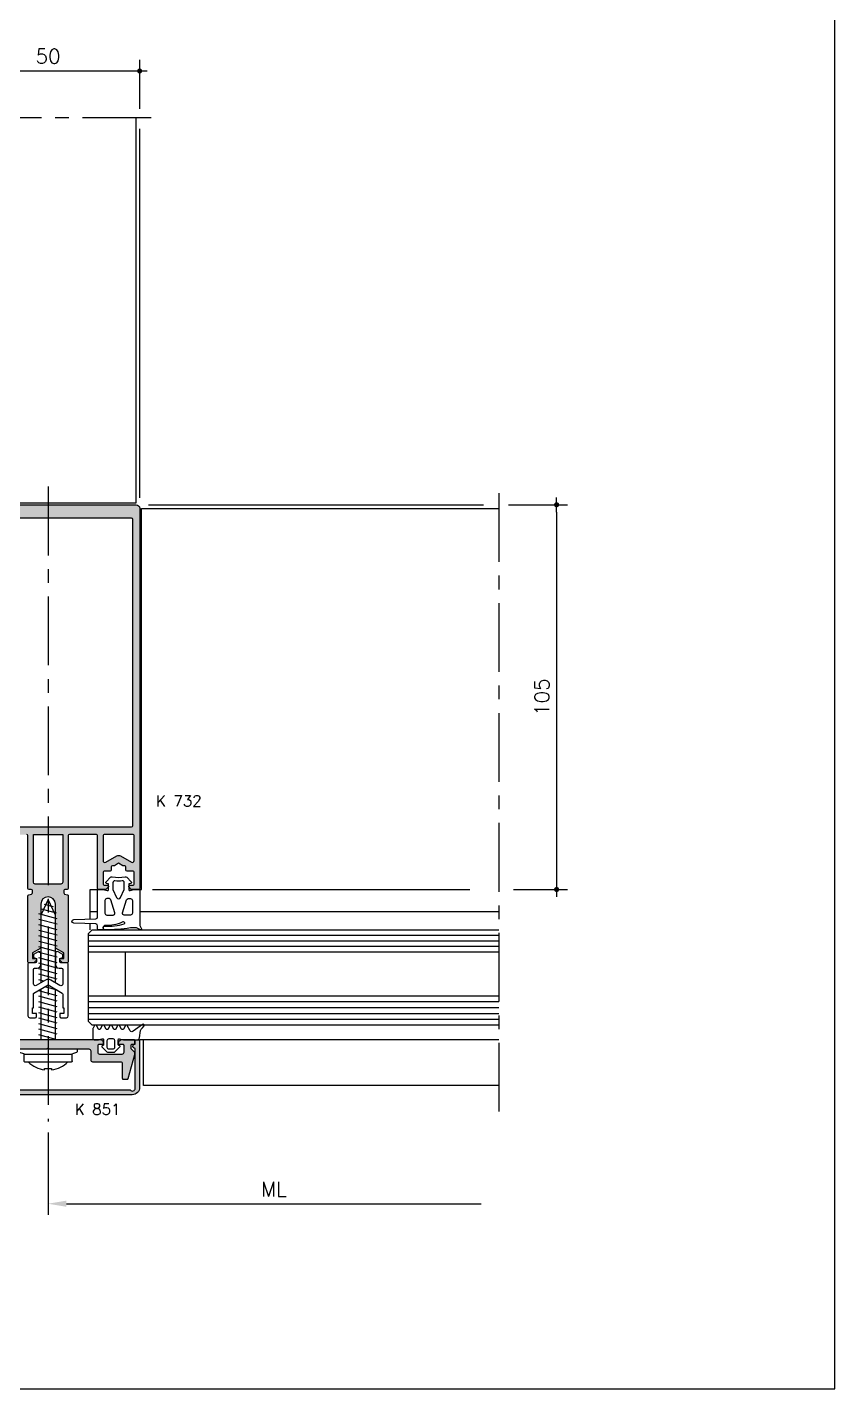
# Model space of a CAD drawing. Extents: x 0 to 4131, y -1600 to 527.
# Drawn here: x 1019.8 to 1130, y -1600 to -1414.2 of the extents above; entities that cross this region are included whole.
import ezdxf
from ezdxf.enums import TextEntityAlignment as Align

# ---------------------------------------------------------------- set-up
doc = ezdxf.new("R2010")
doc.units = 0
doc.header["$LTSCALE"] = 7.5
doc.header["$MEASUREMENT"] = 0
doc.linetypes.add('CENTER', pattern=[2, 1.25, -0.25, 0.25, -0.25])
doc.layers.get('0').update_dxf_attribs({"linetype": 'CONTINUOUS'})
for name, color, linetype in [('ASSI', 1, 'CENTER'), ('FILL', 8, 'CONTINUOUS'), ('FINE', 7, 'CONTINUOUS'), ('GOMMA', 3, 'CONTINUOUS'), ('GROSSA', 4, 'CONTINUOUS'), ('MARCHIO', 7, 'CONTINUOUS'), ('QUOTE', 254, 'CONTINUOUS'), ('TESTO', 2, 'CONTINUOUS'), ('VETRO', 6, 'CONTINUOUS')]:
    doc.layers.add(name, color=color, linetype=linetype)
doc.styles.get("Standard").update_dxf_attribs({"font": 'romans.shx'})

# ---------------------------------------------------------------- blocks, each defined once
blk = doc.blocks.new('k0855')
at = {"layer": 'GROSSA'}
blk.add_lwpolyline([(11.65, 0.8, -0.414214), (11.15, 0.3), (0.3, 0.3), (0, 0), (-0.3, 0.3), (-11.15, 0.3, -0.414214), (-11.65, 0.8), (-11.65, 3.3, 0.414214), (-12.15, 3.8), (-19.75, 3.8, -0.414214), (-20.25, 4.3), (-20.25, 8.3, 0.414214), (-20.55, 8.6), (-21.6, 8.6, 0.339454), (-21.89, 8.38), (-23.65, 1.8), (-23.65, 1.24), (-22.65, 0.24), (-22.65, -0.7, -0.414214), (-22.95, -1), (-23.5, -1, 0.414214), (-23.65, -1.15), (-23.65, -2.05, 0.414214), (-23.5, -2.2), (-19.97, -2.2, 0.198912), (-19.76, -2.11), (-19.24, -1.59, 0.198912), (-19.15, -1.38), (-19.15, -1.3, 0.414214), (-19.45, -1), (-20.35, -1, -0.414214), (-20.65, -0.7), (-20.65, 1.3, -0.414214), (-20.15, 1.8), (-14.15, 1.8, -0.414214), (-13.65, 1.3), (-13.65, -0.7, -0.414214), (-13.95, -1), (-14.85, -1, 0.414214), (-15.15, -1.3), (-15.15, -1.48, 0.198912), (-15.06, -1.69), (-14.64, -2.11, 0.198912), (-14.43, -2.2), (14.43, -2.2, 0.198912), (14.64, -2.11), (15.06, -1.69, 0.198912), (15.15, -1.48), (15.15, -1.3, 0.414214), (14.85, -1), (13.95, -1, -0.414214), (13.65, -0.7), (13.65, 1.3, -0.414214), (14.15, 1.8), (20.14, 1.8, -0.414214), (20.64, 1.3), (20.64, -0.7, -0.414214), (20.34, -1), (19.44, -1, 0.414214), (19.14, -1.3), (19.14, -1.38, 0.198912), (19.23, -1.59), (19.75, -2.11, 0.198912), (19.96, -2.2), (23.49, -2.2, 0.414214), (23.64, -2.05), (23.64, -1.15, 0.414214), (23.49, -1), (22.94, -1, -0.414214), (22.64, -0.7), (22.64, 0.24), (23.64, 1.24), (23.64, 1.8), (21.91, 8.23, 0.339454), (21.43, 8.6), (20.54, 8.6, 0.414214), (20.24, 8.3), (20.24, 4.3, -0.414214), (19.74, 3.8), (12.15, 3.8, 0.414214), (11.65, 3.3)], format="xyb", close=True, dxfattribs=at)
blk = doc.blocks.new('PUNTO')
blk.add_line((-1, 0), (1, 0))
at = {"const_width": 0.35}
blk.add_lwpolyline([(-0.175, 0, 1), (0.175, 0, 1)], format="xyb", close=True, dxfattribs=at)

msp = doc.modelspace()

# ---------------------------------------------------------------- hatches: boundary and pattern name
at = {"layer": 'FILL'}
h = msp.add_hatch(color=256, dxfattribs=at)
edge = h.paths.add_edge_path()
edge.add_line((1030.2867, -1531.2728), (1030.7367, -1531.2728))
edge.add_arc((1030.7367, -1531.4228), 0.15, 0, 90, ccw=False)
edge.add_line((1030.8867, -1531.4228), (1030.8867, -1531.4607))
edge.add_arc((1030.7367, -1531.4607), 0.15, -45, 0, ccw=False)
edge.add_line((1030.8427, -1531.5668), (1030.5806, -1531.8289))
edge.add_arc((1030.4745, -1531.7228), 0.15, 270, 315, ccw=False)
edge.add_line((1030.4745, -1531.8728), (1029.5367, -1531.8728))
edge.add_arc((1029.5367, -1531.7228), 0.15, 180, 270, ccw=False)
edge.add_line((1029.3867, -1531.7228), (1029.3867, -1524.5228))
edge.add_arc((1029.2367, -1524.5228), 0.15, 0, 90)
edge.add_line((1029.2367, -1524.3728), (1025.5367, -1524.3728))
edge.add_arc((1025.5367, -1524.5228), 0.15, 90, 180)
edge.add_line((1025.3867, -1524.5228), (1025.3867, -1531.7228))
edge.add_arc((1025.2367, -1531.7228), 0.15, 270, 360, ccw=False)
edge.add_line((1025.2367, -1531.8728), (1024.9367, -1531.8728))
edge.add_arc((1024.9367, -1532.0228), 0.15, 90, 180)
edge.add_line((1024.7867, -1532.0228), (1024.7867, -1532.347))
edge.add_arc((1024.9367, -1532.347), 0.15, 180, 255)
edge.add_line((1024.8978, -1532.4918), (1025.2755, -1532.593))
edge.add_arc((1025.2367, -1532.7379), 0.15, 0, 75, ccw=False)
edge.add_line((1025.3867, -1532.7379), (1025.3867, -1541.7228))
edge.add_arc((1025.2367, -1541.7228), 0.15, 270, 360, ccw=False)
edge.add_line((1025.2367, -1541.8728), (1024.5867, -1541.8728))
edge.add_line((1024.5867, -1541.8728), (1024.2367, -1541.5228))
edge.add_line((1024.2367, -1541.5228), (1024.2367, -1541.2728))
edge.add_line((1024.2367, -1541.2728), (1024.7867, -1541.2728))
edge.add_line((1024.7867, -1541.2728), (1024.7867, -1540.5368))
edge.add_line((1024.7867, -1540.5368), (1023.6367, -1539.8728))
edge.add_line((1023.6367, -1539.8728), (1023.6367, -1533.8728))
edge.add_arc((1022.6367, -1533.8728), 1, 0, 180)
edge.add_line((1021.6367, -1533.8728), (1021.6367, -1539.8728))
edge.add_line((1021.6367, -1539.8728), (1020.4867, -1540.5368))
edge.add_line((1020.4867, -1540.5368), (1020.4867, -1541.2728))
edge.add_line((1020.4867, -1541.2728), (1021.0367, -1541.2728))
edge.add_line((1021.0367, -1541.2728), (1021.0367, -1541.5228))
edge.add_line((1021.0367, -1541.5228), (1020.6867, -1541.8728))
edge.add_line((1020.6867, -1541.8728), (1020.0367, -1541.8728))
edge.add_arc((1020.0367, -1541.7228), 0.15, 180, 270, ccw=False)
edge.add_line((1019.8867, -1541.7228), (1019.8867, -1532.7379))
edge.add_arc((1020.0367, -1532.7379), 0.15, 105, 180, ccw=False)
edge.add_line((1019.9978, -1532.593), (1020.3755, -1532.4918))
edge.add_arc((1020.3367, -1532.347), 0.15, 285, 360)
edge.add_line((1020.4867, -1532.347), (1020.4867, -1532.2728))
edge.add_line((1020.4867, -1532.2728), (1020.4867, -1532.0228))
edge.add_arc((1020.3367, -1532.0228), 0.15, 0, 90)
edge.add_line((1020.3367, -1531.8728), (1020.0367, -1531.8728))
edge.add_arc((1020.0367, -1531.7228), 0.15, 180, 270, ccw=False)
edge.add_line((1019.8867, -1531.7228), (1019.8867, -1524.5228))
edge.add_arc((1019.7367, -1524.5228), 0.15, 0, 90)
edge.add_line((1019.7367, -1524.3728), (1016.0367, -1524.3728))
edge.add_arc((1016.0367, -1524.5228), 0.15, 90, 180)
edge.add_line((1015.8867, -1524.5228), (1015.8867, -1531.7228))
edge.add_arc((1015.7367, -1531.7228), 0.15, -90, 0, ccw=False)
edge.add_line((1015.7367, -1531.8728), (1014.7988, -1531.8728))
edge.add_arc((1014.7988, -1531.7228), 0.15, 225, 270, ccw=False)
edge.add_line((1014.6927, -1531.8289), (1014.4306, -1531.5668))
edge.add_arc((1014.5367, -1531.4607), 0.15, 180, 225, ccw=False)
edge.add_line((1014.3867, -1531.4607), (1014.3867, -1531.4228))
edge.add_arc((1014.5367, -1531.4228), 0.15, 90, 180, ccw=False)
edge.add_line((1014.5367, -1531.2728), (1014.9867, -1531.2728))
edge.add_arc((1014.9867, -1531.1228), 0.15, 270, 360)
edge.add_line((1015.1367, -1531.1228), (1015.1367, -1529.5228))
edge.add_arc((1014.9867, -1529.5228), 0.15, 360, 450)
edge.add_line((1014.9867, -1529.3728), (1014.1617, -1529.3728))
edge.add_arc((1014.1617, -1529.2228), 0.15, 180, 270, ccw=False)
edge.add_line((1014.0117, -1529.2228), (1014.0117, -1528.7728))
edge.add_arc((1013.8617, -1528.7728), 0.15, 360, 450)
edge.add_line((1013.8617, -1528.6228), (1013.5787, -1528.6228))
edge.add_line((1013.5787, -1528.6228), (1013.0117, -1528.2955))
edge.add_line((1013.0117, -1528.2955), (1012.4447, -1528.6228))
edge.add_line((1012.4447, -1528.6228), (1012.1617, -1528.6228))
edge.add_arc((1012.1617, -1528.7728), 0.15, 90, 180)
edge.add_line((1012.0117, -1528.7728), (1012.0117, -1529.2228))
edge.add_arc((1011.8617, -1529.2228), 0.15, -90, 0, ccw=False)
edge.add_line((1011.8617, -1529.3728), (1011.0367, -1529.3728))
edge.add_arc((1011.0367, -1529.5228), 0.15, 90, 180)
edge.add_line((1010.8867, -1529.5228), (1010.8867, -1531.1228))
edge.add_arc((1011.0367, -1531.1228), 0.15, 180, 270)
edge.add_line((1011.0367, -1531.2728), (1011.4867, -1531.2728))
edge.add_arc((1011.4867, -1531.4228), 0.15, 0, 90, ccw=False)
edge.add_line((1011.6367, -1531.4228), (1011.6367, -1531.4607))
edge.add_arc((1011.4867, -1531.4607), 0.15, 315, 360, ccw=False)
edge.add_line((1011.5927, -1531.5668), (1011.3306, -1531.8289))
edge.add_arc((1011.2245, -1531.7228), 0.15, 270, 315, ccw=False)
edge.add_line((1011.2245, -1531.8728), (1010.2867, -1531.8728))
edge.add_arc((1010.2867, -1531.7228), 0.15, 180, 270, ccw=False)
edge.add_line((1010.1367, -1531.7228), (1010.1367, -1479.8728))
edge.add_arc((1010.6367, -1479.8728), 0.5, 90, 180, ccw=False)
edge.add_line((1010.6367, -1479.3728), (1034.6367, -1479.3728))
edge.add_arc((1034.6367, -1479.8728), 0.5, 0, 90, ccw=False)
edge.add_line((1035.1367, -1479.8728), (1035.1367, -1531.7228))
edge.add_arc((1034.9867, -1531.7228), 0.15, -90, 0, ccw=False)
edge.add_line((1034.9867, -1531.8728), (1034.0488, -1531.8728))
edge.add_arc((1034.0488, -1531.7228), 0.15, 225, 270, ccw=False)
edge.add_line((1033.9427, -1531.8289), (1033.6806, -1531.5668))
edge.add_arc((1033.7867, -1531.4607), 0.15, 180, 225, ccw=False)
edge.add_line((1033.6367, -1531.4607), (1033.6367, -1531.4228))
edge.add_arc((1033.7867, -1531.4228), 0.15, 90, 180, ccw=False)
edge.add_line((1033.7867, -1531.2728), (1034.2367, -1531.2728))
edge.add_arc((1034.2367, -1531.1228), 0.15, 270, 360)
edge.add_line((1034.3867, -1531.1228), (1034.3867, -1529.5228))
edge.add_arc((1034.2367, -1529.5228), 0.15, 360, 450)
edge.add_line((1034.2367, -1529.3728), (1033.4117, -1529.3728))
edge.add_arc((1033.4117, -1529.2228), 0.15, 180, 270, ccw=False)
edge.add_line((1033.2617, -1529.2228), (1033.2617, -1528.7728))
edge.add_arc((1033.1117, -1528.7728), 0.15, 0, 90)
edge.add_line((1033.1117, -1528.6228), (1032.8287, -1528.6228))
edge.add_line((1032.8287, -1528.6228), (1032.2617, -1528.2955))
edge.add_line((1032.2617, -1528.2955), (1031.6947, -1528.6228))
edge.add_line((1031.6947, -1528.6228), (1031.4117, -1528.6228))
edge.add_arc((1031.4117, -1528.7728), 0.15, 90, 180)
edge.add_line((1031.2617, -1528.7728), (1031.2617, -1529.2228))
edge.add_arc((1031.1117, -1529.2228), 0.15, 270, 360, ccw=False)
edge.add_line((1031.1117, -1529.3728), (1030.2867, -1529.3728))
edge.add_arc((1030.2867, -1529.5228), 0.15, 90, 180)
edge.add_line((1030.1367, -1529.5228), (1030.1367, -1531.1228))
edge.add_arc((1030.2867, -1531.1228), 0.15, 180, 270)
edge = h.paths.add_edge_path(flags=16)
edge.add_arc((1033.9867, -1481.3228), 0.15, 0, 90, ccw=False)
edge.add_line((1034.1367, -1481.3228), (1034.1367, -1523.2228))
edge.add_arc((1033.9867, -1523.2228), 0.15, -90, 0, ccw=False)
edge.add_line((1033.9867, -1523.3728), (1011.2867, -1523.3728))
edge.add_arc((1011.2867, -1523.2228), 0.15, 180, 270, ccw=False)
edge.add_line((1011.1367, -1523.2228), (1011.1367, -1481.3228))
edge.add_arc((1011.2867, -1481.3228), 0.15, 90, 180, ccw=False)
edge.add_line((1011.2867, -1481.1728), (1033.9867, -1481.1728))
edge = h.paths.add_edge_path(flags=16)
edge.add_arc((1013.0117, -1527.7181), 0.5, 60, 120)
edge.add_line((1012.7617, -1527.2851), (1011.2617, -1528.1511))
edge.add_arc((1011.1367, -1527.9346), 0.25, 180, 300, ccw=False)
edge.add_line((1010.8867, -1527.9346), (1010.8867, -1524.5228))
edge.add_arc((1011.0367, -1524.5228), 0.15, 90, 180, ccw=False)
edge.add_line((1011.0367, -1524.3728), (1014.9867, -1524.3728))
edge.add_arc((1014.9867, -1524.5228), 0.15, 0, 90, ccw=False)
edge.add_line((1015.1367, -1524.5228), (1015.1367, -1527.9346))
edge.add_arc((1014.8867, -1527.9346), 0.25, 240, 360, ccw=False)
edge.add_line((1014.7617, -1528.1511), (1013.2617, -1527.2851))
edge = h.paths.add_edge_path(flags=16)
edge.add_line((1020.6367, -1530.8728), (1020.6367, -1524.3728))
edge.add_line((1020.6367, -1524.3728), (1024.6367, -1524.3728))
edge.add_line((1024.6367, -1524.3728), (1024.6367, -1530.8728))
edge.add_arc((1024.3867, -1530.8728), 0.25, -90, 0, ccw=False)
edge.add_line((1024.3867, -1531.1228), (1020.8867, -1531.1228))
edge.add_arc((1020.8867, -1530.8728), 0.25, 180, 270, ccw=False)
edge = h.paths.add_edge_path(flags=16)
edge.add_line((1034.3867, -1527.9346), (1034.3867, -1524.5228))
edge.add_arc((1034.2367, -1524.5228), 0.15, 0, 90)
edge.add_line((1034.2367, -1524.3728), (1030.2867, -1524.3728))
edge.add_arc((1030.2867, -1524.5228), 0.15, 90, 180)
edge.add_line((1030.1367, -1524.5228), (1030.1367, -1527.9346))
edge.add_arc((1030.3867, -1527.9346), 0.25, 180, 300)
edge.add_line((1030.5117, -1528.1511), (1032.0117, -1527.2851))
edge.add_arc((1032.2617, -1527.7181), 0.5, 60, 120, ccw=False)
edge.add_line((1032.5117, -1527.2851), (1034.0117, -1528.1511))
edge.add_arc((1034.1367, -1527.9346), 0.25, 240, 360)
h = msp.add_hatch(color=256, dxfattribs=at)
h.paths.add_polyline_path([(1032.5117, -1555.3752, -0.41421356), (1032.7617, -1555.6252), (1032.7617, -1557.6252, 0.41421356), (1032.9117, -1557.7752), (1033.4355, -1557.7752, 0.33945426), (1033.5804, -1557.6641), (1034.4617, -1554.3752), (1034.4617, -1554.0977), (1033.9617, -1553.5977), (1033.9617, -1553.1252, -0.41421356), (1034.1117, -1552.9752), (1034.3867, -1552.9752, 0.41421356), (1034.4617, -1552.9002), (1034.4617, -1552.4502, 0.41421356), (1034.3867, -1552.3752), (1032.6238, -1552.3752, 0.19891237), (1032.5177, -1552.4192), (1032.2556, -1552.6813, 0.23202478), (1032.2129, -1552.8063, 0.45178835), (1032.3617, -1552.9752), (1032.8117, -1552.9752, -0.41421356), (1032.9617, -1553.1252), (1032.9617, -1554.1252, -0.41421356), (1032.7117, -1554.3752), (1029.7117, -1554.3752, -0.41421356), (1029.4617, -1554.1252), (1029.4617, -1553.1252, -0.41421356), (1029.6117, -1552.9752), (1030.0617, -1552.9752, 0.35582724), (1030.2086, -1552.8555), (1030.2086, -1552.7071, 0.1465428), (1030.1677, -1552.6313), (1029.9556, -1552.4192, 0.19891237), (1029.8495, -1552.3752), (1029.4344, -1552.3752, -0.00010751), (1029.4343, -1552.3752), (1022.6367, -1552.3752), (1022.6367, -1553.4752), (1022.7867, -1553.6252), (1028.2117, -1553.6252, -0.41421356), (1028.4617, -1553.8752), (1028.4617, -1555.1252, 0.41421356), (1028.7117, -1555.3752)])
h.paths.add_polyline_path([(1022.4867, -1553.6252), (1022.6367, -1553.4752), (1022.6367, -1552.3752), (1015.8391, -1552.3752, -0.00010751), (1015.8389, -1552.3752), (1015.4238, -1552.3752, 0.19891237), (1015.3177, -1552.4192), (1015.1056, -1552.6313, 0.1465428), (1015.0648, -1552.7071), (1015.0648, -1552.8555, 0.35582724), (1015.2117, -1552.9752), (1015.6617, -1552.9752, -0.41421356), (1015.8117, -1553.1252), (1015.8117, -1554.1252, -0.41421356), (1015.5617, -1554.3752), (1012.5679, -1554.3752, -0.41421356), (1012.3179, -1554.1252), (1012.3179, -1553.1252, -0.41421356), (1012.4679, -1552.9752), (1012.9179, -1552.9752, 0.35582724), (1013.0648, -1552.8555), (1013.0648, -1552.7571, 0.1465428), (1013.0239, -1552.6813), (1012.7618, -1552.4192, 0.19891237), (1012.6557, -1552.3752), (1010.8929, -1552.3752, 0.41421356), (1010.8179, -1552.4502), (1010.8179, -1552.9002, 0.41421356), (1010.8929, -1552.9752), (1011.1679, -1552.9752, -0.41421356), (1011.3179, -1553.1252), (1011.3179, -1553.5977), (1010.8179, -1554.0977), (1010.8179, -1554.3752), (1011.6792, -1557.5899, 0.33945426), (1011.9207, -1557.7752), (1012.3679, -1557.7752, 0.41421356), (1012.5179, -1557.6252), (1012.5179, -1555.6252, -0.41421356), (1012.7679, -1555.3752), (1016.5617, -1555.3752, 0.41421356), (1016.8117, -1555.1252), (1016.8117, -1553.8752, -0.41421356), (1017.0617, -1553.6252)])
h.paths.add_polyline_path([(1011.3941, -1559.2238, -0.72075922), (1010.7191, -1558.9988), (1010.7132, -1553.5645, 1.07550671), (1010.7341, -1552.9833), (1010.7117, -1552.3752), (1010.1121, -1552.3752), (1010.1149, -1558.8743, 0.41406438), (1011.1149, -1559.8738), (1022.6367, -1559.8738), (1022.6367, -1559.2238)])
h.paths.add_polyline_path([(1034.1232, -1559.8738, 0.41428118), (1035.1232, -1558.8736), (1035.1219, -1552.3752), (1034.5223, -1552.3752), (1034.5004, -1552.9833, 1.07550671), (1034.5216, -1553.5645), (1034.5191, -1558.9988, -0.72075922), (1033.8441, -1559.2238), (1022.6367, -1559.2238), (1022.6367, -1559.8738)])

# ---------------------------------------------------------------- linework, layer by layer
at = {"layer": 'ASSI'}
for p, q in [((1036.7148, -1426.5807), (957.692, -1426.5807)), ((1022.6367, -1476.9001), (1022.6367, -1563.5223)), ((1084.1529, -1477.7947), (1084.1529, -1562.5438))]:
    msp.add_line(p, q, dxfattribs=at)
at = {"layer": 'FINE'}
for p, q in [((1028.3867, -1535.9036), (1028.3867, -1531.8728)), ((1028.3867, -1531.8728), (1029.5367, -1531.8728)), ((1023.7683, -1535.0846), (1021.7221, -1534.5363)), ((1023.3793, -1534.2304), (1022.1453, -1533.8997)), ((1023.8867, -1535.8663), (1021.3867, -1535.1964)), ((1023.8867, -1536.6163), (1021.3867, -1535.9464)), ((1028.3867, -1534.8728), (1029.3863, -1534.8728)), ((1035.1363, -1534.8728), (1084.1529, -1534.8728)), ((1023.8867, -1537.3663), (1021.3867, -1536.6964)), ((1023.8867, -1538.1163), (1021.3867, -1537.4464)), ((1023.8867, -1538.8663), (1021.3867, -1538.1964)), ((1023.8867, -1539.6163), (1021.3867, -1538.9464)), ((1023.8867, -1540.3663), (1021.3867, -1539.6964)), ((1023.8867, -1541.1163), (1021.3867, -1540.4464)), ((1023.8867, -1541.8663), (1021.3867, -1541.1964)), ((1023.8867, -1542.6163), (1021.3867, -1541.9464)), ((1023.8867, -1543.3663), (1021.3867, -1542.6964)), ((1023.8867, -1544.1163), (1021.3867, -1543.4464)), ((1022.038, -1544.371), (1021.3867, -1544.1964)), ((1023.8867, -1546.3663), (1021.3867, -1545.6964)), ((1023.8867, -1545.6163), (1022.1752, -1545.1577)), ((1023.8867, -1547.1163), (1021.3867, -1546.4464)), ((1023.8867, -1547.8663), (1021.3867, -1547.1964)), ((1023.8867, -1548.6163), (1021.3867, -1547.9464)), ((1023.8867, -1549.3663), (1021.3867, -1548.6964)), ((1023.8867, -1550.1163), (1021.3867, -1549.4464)), ((1023.8867, -1550.8663), (1021.3867, -1550.1964)), ((1023.8867, -1551.6163), (1021.3867, -1550.9464)), ((1023.8867, -1552.3663), (1021.3867, -1551.6964)), ((1084.1529, -1552.3752), (1035.1436, -1552.3752)), ((1019.3367, -1554.3324), (1025.9367, -1554.3324))]:
    msp.add_line(p, q, dxfattribs=at)
for points in [[(982.6367, -1479.3735), (982.6367, -1479.1231), (1034.6367, -1479.1228), (1034.6367, -1426.5807)], [(1035.136, -1531.8728), (1035.3863, -1531.8728), (1035.3867, -1479.8728), (1084.1529, -1479.8728)], [(1023.6367, -1544.6027), (1023.6367, -1535.3588), (1022.6367, -1533.2393), (1021.6367, -1535.3588), (1021.6367, -1544.6027)], [(1028.3867, -1537.3728), (1028.3867, -1536.5421)], [(1021.6367, -1545.4687), (1021.6367, -1546.8091)], [(1023.6367, -1546.8091), (1023.6367, -1545.4687)], [(1021.6367, -1546.4236), (1021.6367, -1552.3752)], [(1023.6367, -1552.3752), (1023.6367, -1546.4236)], [(1084.1529, -1558.6252), (1035.6367, -1558.6252), (1035.6367, -1552.3752)]]:
    msp.add_lwpolyline(points, dxfattribs=at)
for points in [[(1018.6367, -1553.6252), (1018.6367, -1553.9731, 0.33096195), (1018.7078, -1554.0688), (1019.2655, -1554.2366, -0.33096195), (1019.3367, -1554.3324), (1019.3367, -1555.2752, 0.41421356), (1019.4367, -1555.3752), (1022.6367, -1555.3752), (1025.8367, -1555.3752, 0.41421356), (1025.9367, -1555.2752), (1025.9367, -1554.3324, -0.33096195), (1026.0078, -1554.2366), (1026.5655, -1554.0688, 0.33096195), (1026.6367, -1553.9731), (1026.6367, -1553.6252)], [(1019.9367, -1555.3752, 0.17084927), (1022.157, -1556.4944), (1022.157, -1556.2858), (1023.1163, -1556.2858), (1023.1163, -1556.4944, 0.17084927), (1025.3367, -1555.3752, 0.17084927)]]:
    msp.add_lwpolyline(points, format="xyb", dxfattribs=at)
msp.add_point((1025.9367, -1555.2752), dxfattribs=at)
at = {"layer": 'GOMMA'}
for points in [[(1030.6975, -1532.0177, 0.49314543), (1030.8863, -1531.8728), (1030.8863, -1531.184, 0.38887873), (1030.7951, -1531.0844), (1030.6477, -1531.0715, -0.63707026), (1030.5547, -1530.816), (1031.1588, -1530.2119, -0.24541991), (1031.3797, -1530.1426, 0.08886044), (1033.143, -1530.1426, -0.24541991), (1033.3638, -1530.2119), (1033.968, -1530.816, -0.63707026), (1033.875, -1531.0715), (1033.7276, -1531.0844, 0.38887873), (1033.6363, -1531.184), (1033.6363, -1531.8728, 0.49314543), (1033.8252, -1532.0177), (1034.3468, -1531.8779, -0.06554346), (1034.3857, -1531.8728), (1034.9863, -1531.8728, -0.41421356), (1035.1363, -1532.0228), (1035.1363, -1536.8041), (1035.3734, -1537.2236, -0.71951495), (1035.2465, -1537.3646), (1034.6899, -1537.1228), (1033.8826, -1537.1228, -0.04380891), (1030.4034, -1537.3752, -1.01146877), (1030.3902, -1536.8755, 0.09779405), (1033.0235, -1536.5513, 0.52267034), (1033.071, -1536.3941, 0.38653613), (1032.7392, -1536.3394, -0.12867763), (1030.4363, -1536.7728, 0.41421356), (1030.1363, -1537.0728), (1030.1363, -1537.2228, -0.41421356), (1029.9863, -1537.3728), (1029.5363, -1537.3728, -0.41421356), (1029.3863, -1537.2228), (1029.3863, -1536.8153, 0.4052433), (1029.144, -1536.5654), (1026.1287, -1536.4727, -0.96973923), (1026.1287, -1535.9729), (1029.144, -1535.8803, 0.4052433), (1029.3863, -1535.6304), (1029.3863, -1532.0228, -0.41421356), (1029.5363, -1531.8728), (1030.1568, -1531.8728)], [(1032.7637, -1530.6981, -0.04533687), (1031.759, -1530.6981, 0.44100912), (1031.4863, -1530.9471), (1031.4863, -1531.8728), (1031.9895, -1532.9517, 0.63707026), (1032.5332, -1532.9517), (1033.0363, -1531.8728), (1033.0363, -1530.9471, 0.44100912)], [(1030.9542, -1533.1228), (1030.6363, -1533.1228, 0.41421356), (1030.3863, -1533.3728), (1030.3863, -1535.1228, 0.41421356), (1030.6363, -1535.3728), (1031.4956, -1535.3728, 0.5050829), (1031.7344, -1535.0489), (1031.193, -1533.2989, 0.32883045)], [(1033.5685, -1533.1228), (1033.8863, -1533.1228, -0.41421356), (1034.1363, -1533.3728), (1034.1363, -1535.1228, -0.41421356), (1033.8863, -1535.3728), (1033.0271, -1535.3728, -0.5050829), (1032.7883, -1535.0489), (1033.3296, -1533.2989, -0.32883045)], [(1024.6367, -1540.7389), (1024.0117, -1540.378, 0.57735027), (1023.6367, -1540.5945), (1023.6367, -1542.1228, 0.41421356), (1024.1367, -1542.6228), (1024.4867, -1542.6228, -0.41421356), (1024.6367, -1542.7728), (1024.6367, -1544.747, -0.57735027), (1024.2617, -1544.9635), (1023.0117, -1544.2418, 0.26794919), (1022.2617, -1544.2418), (1021.0117, -1544.9635, -0.57735027), (1020.6367, -1544.747), (1020.6367, -1542.7728, -0.41421356), (1020.7867, -1542.6228), (1021.1367, -1542.6228, 0.41421356), (1021.6367, -1542.1228), (1021.6367, -1540.5945, 0.57735027), (1021.2617, -1540.378), (1020.6367, -1540.7389), (1020.6367, -1541.1656), (1021.0367, -1541.2728), (1021.0367, -1541.7228, -0.41421356), (1020.8867, -1541.8728), (1020.0367, -1541.8728, 0.41421356), (1019.8867, -1542.0228), (1019.8867, -1549.1228, 0.41421356), (1020.1367, -1549.3728), (1020.8867, -1549.3728, 0.41421356), (1021.0367, -1549.2228), (1021.0367, -1548.7728), (1020.4867, -1548.7728), (1020.4867, -1548.0228), (1020.6367, -1548.0228), (1020.6367, -1546.1326, -0.26794919), (1020.7117, -1546.0027), (1022.6367, -1544.8913), (1024.5617, -1546.0027, -0.26794919), (1024.6367, -1546.1326), (1024.6367, -1548.0228), (1024.7867, -1548.0228), (1024.7867, -1548.7728), (1024.2367, -1548.7728), (1024.2367, -1549.2228, 0.41421356), (1024.3867, -1549.3728), (1025.1367, -1549.3728, 0.41421356), (1025.3867, -1549.1228), (1025.3867, -1542.0228, 0.41421356), (1025.2367, -1541.8728), (1024.3867, -1541.8728, -0.41421356), (1024.2367, -1541.7228), (1024.2367, -1541.2728), (1024.6367, -1541.1656)], [(1028.9086, -1552.3752), (1029.4343, -1552.3752, 0.04008518), (1029.4981, -1552.3701), (1030.0198, -1552.2304, -0.49314543), (1030.2086, -1552.3752), (1030.2086, -1553.064, -0.38887873), (1030.1173, -1553.1637), (1030.0499, -1553.1696, 0.63707026), (1029.9879, -1553.3399), (1030.65, -1554.002, 0.19891237), (1030.8268, -1554.0752), (1031.5904, -1554.0752, 0.19891237), (1031.7672, -1554.002), (1032.4293, -1553.3399, 0.63707026), (1032.3673, -1553.1696), (1032.2999, -1553.1637, -0.38887873), (1032.2086, -1553.064), (1032.2086, -1552.3752, -0.49314543), (1032.3974, -1552.2304), (1032.9381, -1552.3752), (1034.8586, -1552.3752, 0.41421356), (1035.1086, -1552.1252), (1035.2267, -1551.1349, -0.07546706), (1035.5036, -1550.7537), (1035.7713, -1550.4748, 0.87697646), (1035.5204, -1550.315), (1034.2574, -1551.1948, -0.52200513), (1033.8487, -1551.1599), (1033.4389, -1550.4502, 0.57735027), (1033.1791, -1550.4502), (1032.9138, -1550.9098, -0.57735027), (1032.654, -1550.9098), (1032.3887, -1550.4502, 0.57735027), (1032.1289, -1550.4502), (1031.8636, -1550.9098, -0.57735027), (1031.6038, -1550.9098), (1031.3385, -1550.4502, 0.57735027), (1031.0787, -1550.4502), (1030.8134, -1550.9098, -0.57735027), (1030.5536, -1550.9098), (1030.2883, -1550.4502, 0.57735027), (1030.0284, -1550.4502), (1029.7631, -1550.9098, -0.57735027), (1029.5033, -1550.9098), (1029.238, -1550.4502, 0.57735027), (1028.9782, -1550.4502), (1028.7787, -1550.7959, 0.1316525), (1028.7586, -1550.8709), (1028.7586, -1552.2252, 0.41421356)], [(1030.7086, -1553.4095), (1030.7086, -1552.4587, -0.41421356), (1030.9586, -1552.2087), (1031.4586, -1552.2087, -0.41421356), (1031.7086, -1552.4587), (1031.7086, -1553.4095, -0.44100912), (1031.436, -1553.6585), (1030.9812, -1553.6585, -0.44100912)]]:
    msp.add_lwpolyline(points, format="xyb", close=True, dxfattribs=at)
msp.add_arc((1030.394, -1537.1254), 0.25, 81.12621, 81.181271, dxfattribs=at)
at = {"layer": 'GROSSA'}
msp.add_lwpolyline([(1010.6367, -1479.3728), (1034.6367, -1479.3728, -0.41421356), (1035.1367, -1479.8728), (1035.1367, -1531.7228, -0.41421356), (1034.9867, -1531.8728), (1034.0488, -1531.8728, -0.19891237), (1033.9427, -1531.8289), (1033.6806, -1531.5668, -0.19891237), (1033.6367, -1531.4607), (1033.6367, -1531.4228, -0.41421356), (1033.7867, -1531.2728), (1034.2367, -1531.2728, 0.41421356), (1034.3867, -1531.1228), (1034.3867, -1529.5228, 0.41421356), (1034.2367, -1529.3728), (1033.4117, -1529.3728, -0.41421356), (1033.2617, -1529.2228), (1033.2617, -1528.7728, 0.41421356), (1033.1117, -1528.6228), (1032.8287, -1528.6228), (1032.2617, -1528.2955), (1031.6947, -1528.6228), (1031.4117, -1528.6228, 0.41421356), (1031.2617, -1528.7728), (1031.2617, -1529.2228, -0.41421356), (1031.1117, -1529.3728), (1030.2867, -1529.3728, 0.41421356), (1030.1367, -1529.5228), (1030.1367, -1531.1228, 0.41421356), (1030.2867, -1531.2728), (1030.7367, -1531.2728, -0.41421356), (1030.8867, -1531.4228), (1030.8867, -1531.4607, -0.19891237), (1030.8427, -1531.5668), (1030.5806, -1531.8289, -0.19891237), (1030.4745, -1531.8728), (1029.5367, -1531.8728, -0.41421356), (1029.3867, -1531.7228), (1029.3867, -1524.5228, 0.41421356), (1029.2367, -1524.3728), (1025.5367, -1524.3728, 0.41421356), (1025.3867, -1524.5228), (1025.3867, -1531.7228, -0.41421356), (1025.2367, -1531.8728), (1024.9367, -1531.8728, 0.41421356), (1024.7867, -1532.0228), (1024.7867, -1532.347, 0.33945426), (1024.8978, -1532.4918), (1025.2755, -1532.593, -0.33945426), (1025.3867, -1532.7379), (1025.3867, -1541.7228, -0.41421356), (1025.2367, -1541.8728), (1024.5867, -1541.8728), (1024.2367, -1541.5228), (1024.2367, -1541.2728), (1024.7867, -1541.2728), (1024.7867, -1540.5368), (1023.6367, -1539.8728), (1023.6367, -1533.8728, 1), (1021.6367, -1533.8728), (1021.6367, -1539.8728), (1020.4867, -1540.5368), (1020.4867, -1541.2728), (1021.0367, -1541.2728), (1021.0367, -1541.5228), (1020.6867, -1541.8728), (1020.0367, -1541.8728, -0.41421356), (1019.8867, -1541.7228), (1019.8867, -1532.7379, -0.33945426), (1019.9978, -1532.593), (1020.3755, -1532.4918, 0.33945426), (1020.4867, -1532.347), (1020.4867, -1532.2728), (1020.4867, -1532.0228, 0.41421356), (1020.3367, -1531.8728), (1020.0367, -1531.8728, -0.41421356), (1019.8867, -1531.7228), (1019.8867, -1524.5228, 0.41421356), (1019.7367, -1524.3728)], format="xyb", dxfattribs=at)
for points in [[(1033.9867, -1481.1728, -0.41421356), (1034.1367, -1481.3228), (1034.1367, -1523.2228, -0.41421356), (1033.9867, -1523.3728), (1011.2867, -1523.3728, -0.41421356), (1011.1367, -1523.2228), (1011.1367, -1481.3228, -0.41421356), (1011.2867, -1481.1728)], [(1020.6367, -1530.8728), (1020.6367, -1524.3728), (1024.6367, -1524.3728), (1024.6367, -1530.8728, -0.41421356), (1024.3867, -1531.1228), (1020.8867, -1531.1228, -0.41421356)], [(1034.3867, -1527.9346), (1034.3867, -1524.5228, 0.41421356), (1034.2367, -1524.3728), (1030.2867, -1524.3728, 0.41421356), (1030.1367, -1524.5228), (1030.1367, -1527.9346, 0.57735027), (1030.5117, -1528.1511), (1032.0117, -1527.2851, -0.26794919), (1032.5117, -1527.2851), (1034.0117, -1528.1511, 0.57735027)], [(1010.7132, -1553.5645), (1010.7191, -1558.9988, 0.72075922), (1011.3941, -1559.2238), (1033.8441, -1559.2238, 0.72075922), (1034.5191, -1558.9988), (1034.5216, -1553.5645, -1.07550671), (1034.5004, -1552.9833), (1034.5223, -1552.3752), (1035.1219, -1552.3752), (1035.1232, -1558.8736, -0.41428118), (1034.1232, -1559.8738), (1011.1149, -1559.8738, -0.41406438), (1010.1149, -1558.8743), (1010.1121, -1552.3752), (1010.7117, -1552.3752), (1010.7341, -1552.9833, -1.07550671)]]:
    msp.add_lwpolyline(points, format="xyb", close=True, dxfattribs=at)
at = {"layer": 'MARCHIO'}
msp.add_lwpolyline([(920, -1600), (1130, -1600), (1130, -1303), (920, -1303)], close=True, dxfattribs=at)
at = {"layer": 'QUOTE'}
for p, q in [((1035.1367, -1425.3244), (1035.1367, -1418.6818)), ((1011.1367, -1420.1818), (1034.1367, -1420.1818)), ((1035.1367, -1478.4073), (1035.1367, -1428.0613)), ((1036.3267, -1479.3728), (1082.0478, -1479.3728)), ((1085.4869, -1479.3728), (1093.5388, -1479.3728)), ((1092.0388, -1480.3728), (1092.0388, -1530.8728)), ((1034.9867, -1531.8728), (1035.3863, -1531.8728)), ((1036.8863, -1531.8728), (1080.2117, -1531.8728)), ((1086.138, -1531.8728), (1093.5388, -1531.8728)), ((1022.6367, -1565.0223), (1022.6367, -1576.2481)), ((1025.1367, -1574.7481), (1081.7536, -1574.7481))]:
    msp.add_line(p, q, dxfattribs=at)
msp.add_solid([(1025.1367, -1574.3314), (1025.1367, -1575.1648), (1022.6367, -1574.7481)], dxfattribs=at)
at = {"layer": 'VETRO'}
for p, q in [((1028.1367, -1538.1228), (1084.1529, -1538.1228)), ((1028.1367, -1538.8728), (1084.1529, -1538.8728)), ((1028.1367, -1539.6228), (1084.1529, -1539.6228)), ((1028.1367, -1540.3728), (1084.1529, -1540.3728)), ((1033.1367, -1540.3728), (1033.1367, -1546.3728)), ((1028.1367, -1546.3728), (1084.1529, -1546.3728)), ((1028.1367, -1547.1728), (1084.1529, -1547.1728)), ((1028.1367, -1547.9728), (1084.1529, -1547.9728)), ((1028.1367, -1548.7728), (1084.1529, -1548.7728)), ((1028.1367, -1549.5728), (1084.1529, -1549.5728))]:
    msp.add_line(p, q, dxfattribs=at)
msp.add_lwpolyline([(1084.1529, -1550.3728), (1028.6367, -1550.3728), (1028.1367, -1549.8728), (1028.1367, -1537.8728), (1028.6367, -1537.3728), (1084.1529, -1537.3728)], dxfattribs=at)

# ---------------------------------------------------------------- block references
at = {"layer": 'QUOTE'}
msp.add_blockref('PUNTO', (1035.1367, -1420.1818), dxfattribs=at)
for p, rotation in [((1092.0388, -1479.3728), 90), ((1092.0388, -1531.8728), 270)]:
    msp.add_blockref('PUNTO', p, dxfattribs=dict(at, rotation=rotation))
at = {"layer": 'QUOTE', "xscale": 0.5, "yscale": 0.5, "zscale": 0.5, "rotation": 180}
msp.add_blockref('k0855', (1022.6367, -1553.4752), dxfattribs=at)

# ---------------------------------------------------------------- texts
at = {"layer": 'QUOTE', "color": 2, "char_height": 2, "attachment_point": 5}
for s, insert in [('\\A2;50', (1022.6367, -1418.1818)), ('\\A2;ML', (1053.4452, -1572.7481))]:
    msp.add_mtext(s, dxfattribs=dict(at, insert=insert))
at = {"layer": 'QUOTE', "color": 2, "insert": (1090.0388, -1505.6228), "char_height": 2, "attachment_point": 5, "rotation": 90}
msp.add_mtext('\\A2;105', dxfattribs=at)
at = {"layer": 'TESTO'}
for s, p in [('K 732', (1040.4782, -1519.7795)), ('K 851', (1029.3994, -1561.8544))]:
    msp.add_text(s, height=1.5, dxfattribs=at).set_placement(p, align=Align.MIDDLE)

doc.saveas('drawing.dxf')
